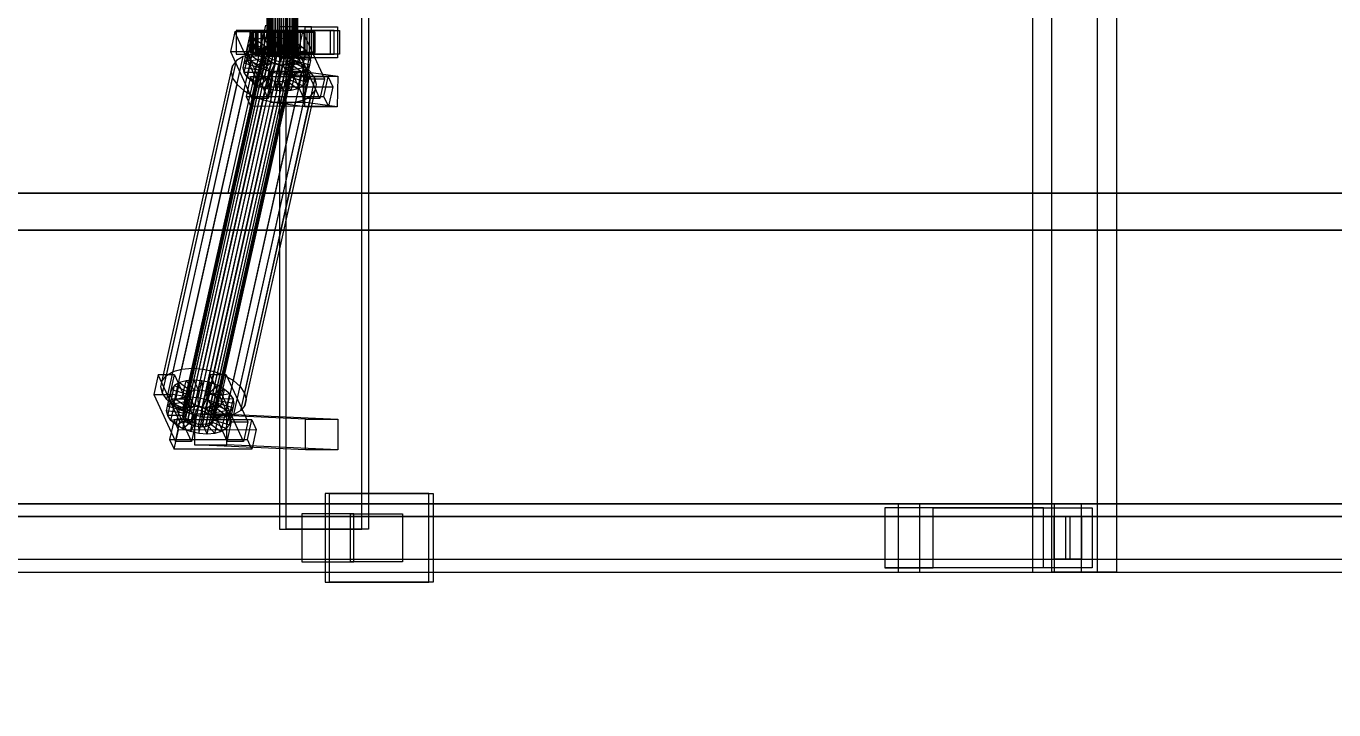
# Model space of a CAD drawing. Header units: millimetres. Extents: x -191664 to 191490, y -197311 to 10263.
# Drawn here: x 6370 to 7135, y -18531 to -18130 of the extents above; entities that cross this region are included whole.
import ezdxf

# ---------------------------------------------------------------- set-up
doc = ezdxf.new("R2010")
doc.units = ezdxf.units.MM
doc.layers.add('COTAS_INSTALACION_P', color=30, linetype='Continuous', lineweight=0)
doc.layers.add('superior_C01', color=7, linetype='Continuous', lineweight=0)
doc.dimstyles.new('PLANTA_100', dxfattribs={"dimtxt": 250, "dimasz": 150, "dimexe": 150, "dimexo": 80, "dimgap": 100, "dimtad": 1, "dimtih": 1, "dimtoh": 1, "dimdec": 1, "dimdsep": 46, "dimcen": 0.09, "dimclrd": 1, "dimclre": 1, "dimclrt": 1, "dimadec": 0, "dimazin": 0, "dimtfac": 1, "dimtdec": 4, "dimtofl": 0, "dimtmove": 0, "dimatfit": 3, "dimfxl": 1, "dimtolj": 1, "dimtzin": 0, "dimarcsym": 0})

# ---------------------------------------------------------------- blocks, each defined once
blk = doc.blocks.new('*D5')
at = {"layer": 'COTAS_INSTALACION_P', "color": 1, "lineweight": -2, "transparency": 16777216}
for p, q in [((-1000, -18080), (-1000, -25850)), ((60117.12, -18080), (60117.12, -25850)), ((-850, -25700), (59967.12, -25700))]:
    blk.add_line(p, q, dxfattribs=at)
at = {"layer": 'COTAS_INSTALACION_P', "color": 1, "transparency": 16777216}
for points in [[(-850, -25675), (-850, -25725), (-1000, -25700)], [(59967.12, -25675), (59967.12, -25725), (60117.12, -25700)]]:
    blk.add_solid(points, dxfattribs=at)
at = {"layer": 'Defpoints', "color": 0, "transparency": 16777216}
for p in [(-1000, -18000), (60117.12, -18000), (60117.12, -25700)]:
    blk.add_point(p, dxfattribs=at)

msp = doc.modelspace()

# ---------------------------------------------------------------- linework, layer by layer
at = {"layer": 'superior_C01', "color": 139, "true_color": 0x354b57}
for p, q in [((6959.13, -17550), (6959.13, -18450)), ((6970.34, -18450), (6970.34, -17550)), ((6997.03, -18450), (6997.03, -17550)), ((7008.23, -17550), (7008.23, -18450)), ((6518.67, -17575), (6518.67, -18425)), ((6522.51, -18425), (6522.51, -17575)), ((6566.8, -18425), (6566.8, -17575)), ((6570.64, -17575), (6570.64, -18425)), ((6492.45, -18133.86), (6489.9, -18145.33)), ((6501.93, -18133.85), (6492.45, -18133.86)), ((6505.07, -18161.39), (6492.45, -18133.86)), ((6502.66, -18133), (6493.19, -18133)), ((6493.19, -18133), (6493.19, -18147)), ((6508.56, -18133), (6493.19, -18133)), ((6499.37, -18145.32), (6501.93, -18133.85)), ((6501.93, -18133.85), (6514.55, -18161.38)), ((6502.66, -18147), (6502.66, -18133)), ((6502.66, -18133), (6518.03, -18133)), ((6550.55, -18133), (6505.08, -18133)), ((6505.08, -18133), (6505.08, -18147)), ((6508.28, -18133), (6505.08, -18133)), ((6508.28, -18147), (6508.28, -18133)), ((6508.28, -18133), (6553.75, -18133)), ((6508.56, -18147), (6508.56, -18133)), ((6508.56, -18133), (6518.03, -18133)), ((6518.03, -18133), (6518.03, -18147)), ((6537.29, -18131), (6518.34, -18131)), ((6518.34, -18131), (6518.34, -18149)), ((6533.58, -18131), (6518.34, -18131)), ((6522.77, -18133.82), (6520.21, -18145.29)), ((6532.24, -18133.81), (6522.77, -18133.82)), ((6535.39, -18161.35), (6522.77, -18133.82)), ((6532.98, -18133), (6523.51, -18133)), ((6523.51, -18133), (6523.51, -18147)), ((6538.87, -18133), (6523.51, -18133)), ((6529.69, -18145.28), (6532.24, -18133.81)), ((6532.24, -18133.81), (6544.86, -18161.34)), ((6532.98, -18147), (6532.98, -18133)), ((6532.98, -18133), (6548.35, -18133)), ((6533.58, -18149), (6533.58, -18131)), ((6533.58, -18131), (6552.53, -18131)), ((6537.29, -18149), (6537.29, -18131)), ((6537.29, -18131), (6552.53, -18131)), ((6538.87, -18147), (6538.87, -18133)), ((6538.87, -18133), (6548.35, -18133)), ((6548.35, -18133), (6548.35, -18147)), ((6550.55, -18147), (6550.55, -18133)), ((6550.55, -18133), (6553.75, -18133)), ((6552.53, -18131), (6552.53, -18149)), ((6553.75, -18133), (6553.75, -18147)), ((6489.9, -18145.33), (6499.37, -18145.32)), ((6489.9, -18145.33), (6502.52, -18172.86)), ((6493.19, -18147), (6502.66, -18147)), ((6493.19, -18147), (6508.56, -18147)), ((6511.99, -18172.85), (6499.37, -18145.32)), ((6518.03, -18147), (6502.66, -18147)), ((6505.08, -18147), (6550.55, -18147)), ((6505.08, -18147), (6508.28, -18147)), ((6553.75, -18147), (6508.28, -18147)), ((6518.03, -18147), (6508.56, -18147)), ((6518.34, -18149), (6537.29, -18149)), ((6533.58, -18149), (6518.34, -18149)), ((6520.21, -18145.29), (6529.69, -18145.28)), ((6520.21, -18145.29), (6532.83, -18172.82)), ((6523.51, -18147), (6532.98, -18147)), ((6523.51, -18147), (6538.87, -18147)), ((6542.31, -18172.81), (6529.69, -18145.28)), ((6548.35, -18147), (6532.98, -18147)), ((6552.53, -18149), (6533.58, -18149)), ((6552.53, -18149), (6537.29, -18149)), ((6548.35, -18147), (6538.87, -18147)), ((6553.75, -18147), (6550.55, -18147)), ((6513.82, -18156.96), (6513.56, -18174.94)), ((6532.77, -18156.96), (6513.82, -18156.96)), ((6533.71, -18159.83), (6513.82, -18156.96)), ((6532.5, -18174.94), (6532.77, -18156.96)), ((6532.77, -18156.96), (6552.65, -18159.83)), ((6501.71, -18160.25), (6499.15, -18171.72)), ((6547.18, -18160.19), (6501.71, -18160.25)), ((6504.34, -18165.98), (6501.71, -18160.25)), ((6502.52, -18172.86), (6505.07, -18161.39)), ((6505.07, -18161.39), (6514.55, -18161.38)), ((6514.55, -18161.38), (6511.99, -18172.85)), ((6532.83, -18172.82), (6535.39, -18161.35)), ((6533.44, -18177.81), (6533.71, -18159.83)), ((6533.71, -18159.83), (6552.65, -18159.83)), ((6535.39, -18161.35), (6544.86, -18161.34)), ((6544.86, -18161.34), (6542.31, -18172.81)), ((6544.62, -18171.66), (6547.18, -18160.19)), ((6547.18, -18160.19), (6549.81, -18165.93)), ((6552.65, -18159.83), (6552.39, -18177.81)), ((6499.15, -18171.72), (6544.62, -18171.66)), ((6499.15, -18171.72), (6501.78, -18177.45)), ((6501.78, -18177.45), (6504.34, -18165.98)), ((6511.99, -18172.85), (6502.52, -18172.86)), ((6504.34, -18165.98), (6549.81, -18165.93)), ((6542.31, -18172.81), (6532.83, -18172.82)), ((6547.25, -18177.39), (6544.62, -18171.66)), ((6549.81, -18165.93), (6547.25, -18177.39)), ((6547.25, -18177.39), (6501.78, -18177.45)), ((6513.56, -18174.94), (6532.5, -18174.94)), ((6533.44, -18177.81), (6513.56, -18174.94)), ((6552.39, -18177.81), (6532.5, -18174.94)), ((6552.39, -18177.81), (6533.44, -18177.81)), ((6447.69, -18334.55), (6445.13, -18346.02)), ((6457.16, -18334.54), (6447.69, -18334.55)), ((6460.31, -18362.08), (6447.69, -18334.55)), ((6454.6, -18346.01), (6457.16, -18334.54)), ((6457.16, -18334.54), (6469.78, -18362.07)), ((6478, -18334.51), (6475.45, -18345.98)), ((6487.48, -18334.5), (6478, -18334.51)), ((6490.62, -18362.04), (6478, -18334.51)), ((6484.92, -18345.97), (6487.48, -18334.5)), ((6487.48, -18334.5), (6500.1, -18362.03)), ((6445.13, -18346.02), (6454.6, -18346.01)), ((6445.13, -18346.02), (6457.75, -18373.55)), ((6467.22, -18373.54), (6454.6, -18346.01)), ((6475.45, -18345.98), (6484.92, -18345.97)), ((6475.45, -18345.98), (6488.07, -18373.51)), ((6497.54, -18373.5), (6484.92, -18345.97)), ((6456.94, -18360.94), (6454.38, -18372.41)), ((6502.41, -18360.88), (6456.94, -18360.94)), ((6459.57, -18366.68), (6456.94, -18360.94)), ((6457.75, -18373.55), (6460.31, -18362.08)), ((6460.31, -18362.08), (6469.78, -18362.07)), ((6469.78, -18362.07), (6467.22, -18373.54)), ((6468.97, -18357.65), (6468.88, -18375.64)), ((6487.91, -18357.65), (6468.97, -18357.65)), ((6533.84, -18360.51), (6468.97, -18357.65)), ((6487.83, -18375.64), (6487.91, -18357.65)), ((6487.91, -18357.65), (6552.79, -18360.51)), ((6488.07, -18373.51), (6490.62, -18362.04)), ((6490.62, -18362.04), (6500.1, -18362.03)), ((6500.1, -18362.03), (6497.54, -18373.5)), ((6499.86, -18372.35), (6502.41, -18360.88)), ((6502.41, -18360.88), (6505.04, -18366.62)), ((6533.76, -18378.51), (6533.84, -18360.51)), ((6533.84, -18360.51), (6552.79, -18360.51)), ((6552.79, -18360.51), (6552.71, -18378.51)), ((6457.01, -18378.14), (6459.57, -18366.68)), ((6459.57, -18366.68), (6505.04, -18366.62)), ((6505.04, -18366.62), (6502.49, -18378.09)), ((6454.38, -18372.41), (6499.86, -18372.35)), ((6454.38, -18372.41), (6457.01, -18378.14)), ((6502.49, -18378.09), (6457.01, -18378.14)), ((6467.22, -18373.54), (6457.75, -18373.55)), ((6468.88, -18375.64), (6487.83, -18375.64)), ((6533.76, -18378.51), (6468.88, -18375.64)), ((6552.71, -18378.51), (6487.83, -18375.64)), ((6497.54, -18373.5), (6488.07, -18373.51)), ((6502.49, -18378.09), (6499.86, -18372.35)), ((6552.71, -18378.51), (6533.76, -18378.51)), ((6880.43, -18410), (5743.6, -18410)), ((5756.4, -18410), (6893.23, -18410)), ((6971.68, -18410), (5834.85, -18410)), ((5850.85, -18410), (6987.68, -18410)), ((6605.99, -18404), (6545.35, -18404)), ((6545.35, -18404), (6545.35, -18456)), ((6547.92, -18404), (6545.35, -18404)), ((6547.92, -18456), (6547.92, -18404)), ((6547.92, -18404), (6608.55, -18404)), ((6605.99, -18456), (6605.99, -18404)), ((6605.99, -18404), (6608.55, -18404)), ((6608.55, -18404), (6608.55, -18456)), ((6880.43, -18410), (6880.43, -18450)), ((6893.23, -18410), (6880.43, -18410)), ((8017.26, -18410), (6880.43, -18410)), ((6893.23, -18450), (6893.23, -18410)), ((6893.23, -18410), (8030.06, -18410)), ((6971.68, -18410), (6971.68, -18450)), ((6987.68, -18410), (6971.68, -18410)), ((8108.51, -18410), (6971.68, -18410)), ((6987.68, -18450), (6987.68, -18410)), ((6987.68, -18410), (8124.51, -18410)), ((6978.35, -18417.5), (5748.67, -18417.5)), ((5751.33, -18417.5), (6981.01, -18417.5)), ((6560.14, -18416), (6531.72, -18416)), ((6531.72, -18416), (6531.72, -18444)), ((6562.1, -18416), (6531.72, -18416)), ((6560.14, -18444), (6560.14, -18416)), ((6560.14, -18416), (6590.52, -18416)), ((6562.1, -18444), (6562.1, -18416)), ((6562.1, -18416), (6590.52, -18416)), ((6590.52, -18416), (6590.52, -18444)), ((6901.04, -18412.5), (6872.62, -18412.5)), ((6872.62, -18412.5), (6872.62, -18447.5)), ((6965.47, -18412.5), (6872.62, -18412.5)), ((6901.04, -18447.5), (6901.04, -18412.5)), ((6901.04, -18412.5), (6993.89, -18412.5)), ((6965.47, -18447.5), (6965.47, -18412.5)), ((6965.47, -18412.5), (6993.89, -18412.5)), ((6971.67, -18417.5), (6987.69, -18417.5)), ((6971.67, -18442.5), (6971.67, -18417.5)), ((8015.65, -18417.5), (6971.67, -18417.5)), ((6978.35, -18417.5), (6978.35, -18442.5)), ((6981.01, -18417.5), (6978.35, -18417.5)), ((6981.01, -18442.5), (6981.01, -18417.5)), ((6987.69, -18417.5), (6987.69, -18442.5)), ((6987.69, -18417.5), (8031.67, -18417.5)), ((6993.89, -18412.5), (6993.89, -18447.5)), ((6518.67, -18425), (6566.8, -18425)), ((6518.67, -18425), (6522.51, -18425)), ((6570.64, -18425), (6522.51, -18425)), ((6570.64, -18425), (6566.8, -18425)), ((5748.67, -18442.5), (6978.35, -18442.5)), ((5751.33, -18442.5), (6981.01, -18442.5)), ((6531.72, -18444), (6560.14, -18444)), ((6531.72, -18444), (6562.1, -18444)), ((6590.52, -18444), (6560.14, -18444)), ((6590.52, -18444), (6562.1, -18444)), ((6872.62, -18447.5), (6901.04, -18447.5)), ((6965.47, -18447.5), (6872.62, -18447.5)), ((6993.89, -18447.5), (6901.04, -18447.5)), ((6993.89, -18447.5), (6965.47, -18447.5)), ((6987.69, -18442.5), (6971.67, -18442.5)), ((6971.67, -18442.5), (8015.65, -18442.5)), ((6978.35, -18442.5), (6981.01, -18442.5)), ((6987.69, -18442.5), (8031.67, -18442.5)), ((5743.6, -18450), (6880.43, -18450)), ((5756.4, -18450), (6893.23, -18450)), ((5834.85, -18450), (6971.68, -18450)), ((5850.85, -18450), (6987.68, -18450)), ((6545.35, -18456), (6605.99, -18456)), ((6545.35, -18456), (6547.92, -18456)), ((6608.55, -18456), (6547.92, -18456)), ((6608.55, -18456), (6605.99, -18456)), ((6880.43, -18450), (6893.23, -18450)), ((6880.43, -18450), (8017.26, -18450)), ((6893.23, -18450), (8030.06, -18450)), ((6959.13, -18450), (6997.03, -18450)), ((6959.13, -18450), (6970.34, -18450)), ((7008.23, -18450), (6970.34, -18450)), ((6971.68, -18450), (6987.68, -18450)), ((6971.68, -18450), (8108.51, -18450)), ((6987.68, -18450), (8124.51, -18450)), ((7008.23, -18450), (6997.03, -18450))]:
    msp.add_line(p, q, dxfattribs=at)
at = {"layer": 'superior_C01', "color": 9, "true_color": 0xbac6cb}
for p, q in [((6511.47, -18148), (6511.47, -17852)), ((6511.62, -18148), (6511.62, -17852)), ((6511.92, -18148), (6511.92, -17852)), ((6512.38, -18148), (6512.38, -17852)), ((6512.96, -18148), (6512.96, -17852)), ((6513.69, -18148), (6513.69, -17852)), ((6514.51, -18148), (6514.51, -17852)), ((6515.46, -18148), (6515.46, -17852)), ((6516.46, -18148), (6516.46, -17852)), ((6517.57, -18148), (6517.57, -17852)), ((6518.68, -18148), (6518.68, -17852)), ((6519.87, -18148), (6519.87, -17852)), ((6521.03, -18148), (6521.03, -17852)), ((6522.22, -18148), (6522.22, -17852)), ((6523.33, -18148), (6523.33, -17852)), ((6524.44, -18148), (6524.44, -17852)), ((6525.44, -18148), (6525.44, -17852)), ((6526.39, -18148), (6526.39, -17852)), ((6527.21, -18148), (6527.21, -17852)), ((6527.94, -18148), (6527.94, -17852)), ((6528.51, -18148), (6528.51, -17852)), ((6528.97, -17852), (6528.97, -18148)), ((6529.27, -18148), (6529.27, -17852)), ((6529.43, -18148), (6529.43, -17852)), ((6464.58, -18355.54), (6512.27, -18141.74)), ((6466.4, -18355.02), (6514.09, -18141.22)), ((6468.52, -18354.84), (6516.21, -18141.04)), ((6470.81, -18355.02), (6518.5, -18141.22)), ((6473.1, -18355.53), (6520.79, -18141.73)), ((6512.27, -18141.74), (6510.88, -18142.56)), ((6514.09, -18141.22), (6512.27, -18141.74)), ((6516.21, -18141.04), (6514.09, -18141.22)), ((6518.5, -18141.22), (6516.21, -18141.04)), ((6520.79, -18141.73), (6518.5, -18141.22)), ((6522.93, -18142.55), (6520.79, -18141.73)), ((6462.04, -18358.68), (6509.73, -18144.88)), ((6462.32, -18357.43), (6510.01, -18143.64)), ((6462.36, -18360.02), (6510.05, -18146.22)), ((6463.19, -18356.36), (6510.88, -18142.56)), ((6463.27, -18361.35), (6510.96, -18147.55)), ((6464.69, -18362.6), (6512.38, -18148.8)), ((6466.53, -18363.66), (6514.22, -18149.86)), ((6475.25, -18356.35), (6522.93, -18142.55)), ((6477.09, -18357.42), (6524.78, -18143.62)), ((6478.51, -18358.66), (6526.2, -18144.86)), ((6478.59, -18363.65), (6526.28, -18149.85)), ((6527.1, -18146.2), (6479.42, -18360)), ((6479.46, -18362.58), (6527.15, -18148.78)), ((6479.74, -18361.33), (6527.43, -18147.53)), ((6510.01, -18143.64), (6509.73, -18144.88)), ((6509.73, -18144.88), (6510.05, -18146.22)), ((6510.88, -18142.56), (6510.01, -18143.64)), ((6510.05, -18146.22), (6510.96, -18147.55)), ((6510.96, -18147.55), (6512.38, -18148.8)), ((6511.92, -18148), (6511.47, -18148)), ((6511.47, -18148), (6511.62, -18148)), ((6511.62, -18148), (6512.38, -18148)), ((6512.96, -18148), (6511.92, -18148)), ((6512.38, -18148), (6513.69, -18148)), ((6512.38, -18148.8), (6514.22, -18149.86)), ((6514.51, -18148), (6512.96, -18148)), ((6513.69, -18148), (6515.46, -18148)), ((6514.22, -18149.86), (6516.36, -18150.68)), ((6516.46, -18148), (6514.51, -18148)), ((6515.46, -18148), (6517.57, -18148)), ((6518.68, -18148), (6516.46, -18148)), ((6517.57, -18148), (6519.87, -18148)), ((6521.03, -18148), (6518.68, -18148)), ((6519.87, -18148), (6522.22, -18148)), ((6523.33, -18148), (6521.03, -18148)), ((6522.22, -18148), (6524.44, -18148)), ((6524.78, -18143.62), (6522.93, -18142.55)), ((6525.44, -18148), (6523.33, -18148)), ((6524.44, -18148), (6526.39, -18148)), ((6526.2, -18144.86), (6524.78, -18143.62)), ((6524.89, -18150.67), (6526.28, -18149.85)), ((6527.21, -18148), (6525.44, -18148)), ((6527.1, -18146.2), (6526.2, -18144.86)), ((6526.28, -18149.85), (6527.15, -18148.78)), ((6526.39, -18148), (6527.94, -18148)), ((6527.43, -18147.53), (6527.1, -18146.2)), ((6527.15, -18148.78), (6527.43, -18147.53)), ((6528.51, -18148), (6527.21, -18148)), ((6527.94, -18148), (6528.97, -18148)), ((6529.27, -18148), (6528.51, -18148)), ((6528.97, -18148), (6529.43, -18148)), ((6529.43, -18148), (6529.27, -18148)), ((6468.68, -18364.48), (6516.36, -18150.68)), ((6470.97, -18364.99), (6518.66, -18151.2)), ((6473.26, -18365.17), (6520.94, -18151.37)), ((6475.38, -18364.99), (6523.07, -18151.19)), ((6477.2, -18364.47), (6524.89, -18150.67)), ((6516.36, -18150.68), (6518.66, -18151.2)), ((6518.66, -18151.2), (6520.94, -18151.37)), ((6520.94, -18151.37), (6523.07, -18151.19)), ((6523.07, -18151.19), (6524.89, -18150.67)), ((6462.32, -18357.43), (6463.19, -18356.36)), ((6463.19, -18356.36), (6464.58, -18355.54)), ((6464.58, -18355.54), (6466.4, -18355.02)), ((6466.4, -18355.02), (6468.52, -18354.84)), ((6468.52, -18354.84), (6470.81, -18355.02)), ((6470.81, -18355.02), (6473.1, -18355.53)), ((6473.1, -18355.53), (6475.25, -18356.35)), ((6475.25, -18356.35), (6477.09, -18357.42)), ((6462.04, -18358.68), (6462.32, -18357.43)), ((6462.36, -18360.02), (6462.04, -18358.68)), ((6463.27, -18361.35), (6462.36, -18360.02)), ((6464.69, -18362.6), (6463.27, -18361.35)), ((6466.53, -18363.66), (6464.69, -18362.6)), ((6468.68, -18364.48), (6466.53, -18363.66)), ((6477.09, -18357.42), (6478.51, -18358.66)), ((6478.59, -18363.65), (6477.2, -18364.47)), ((6478.51, -18358.66), (6479.42, -18360)), ((6479.46, -18362.58), (6478.59, -18363.65)), ((6479.42, -18360), (6479.74, -18361.33)), ((6479.74, -18361.33), (6479.46, -18362.58)), ((6470.97, -18364.99), (6468.68, -18364.48)), ((6473.26, -18365.17), (6470.97, -18364.99)), ((6475.38, -18364.99), (6473.26, -18365.17)), ((6477.2, -18364.47), (6475.38, -18364.99))]:
    msp.add_line(p, q, dxfattribs=at)
at = {"layer": 'superior_C01', "color": 139, "true_color": 0x345e4e}
for p, q in [((6510.4, -18130), (6488.48, -18228.3)), ((6490.39, -18228.3), (6512.32, -18130)), ((6488.48, -18228.3), (5559.53, -18228.3)), ((5561.44, -18228.3), (6490.39, -18228.3)), ((6488.48, -18228.3), (6490.39, -18228.3)), ((7417.43, -18228.3), (6488.48, -18228.3)), ((6490.39, -18228.3), (7419.34, -18228.3))]:
    msp.add_line(p, q, dxfattribs=at)
at = {"layer": 'superior_C01', "color": 155, "true_color": 0x617580}
for p, q in [((6501.82, -18134), (6501.49, -18134)), ((6501.49, -18134), (6511.47, -18134)), ((6501.49, -18146), (6501.49, -18134)), ((6501.49, -18134), (6502.45, -18134)), ((6503.42, -18134), (6501.82, -18134)), ((6501.82, -18134), (6511.62, -18134)), ((6501.82, -18146), (6501.82, -18134)), ((6502.45, -18134), (6511.92, -18134)), ((6502.45, -18146), (6502.45, -18134)), ((6502.45, -18134), (6504.64, -18134)), ((6506.18, -18134), (6503.42, -18134)), ((6503.42, -18134), (6512.38, -18134)), ((6503.42, -18146), (6503.42, -18134)), ((6504.64, -18134), (6512.96, -18134)), ((6504.64, -18146), (6504.64, -18134)), ((6504.64, -18134), (6507.9, -18134)), ((6509.91, -18134), (6506.18, -18134)), ((6506.18, -18134), (6513.69, -18134)), ((6506.18, -18146), (6506.18, -18134)), ((6507.9, -18134), (6514.51, -18134)), ((6507.9, -18146), (6507.9, -18134)), ((6507.9, -18134), (6512.02, -18134)), ((6514.37, -18134), (6509.91, -18134)), ((6509.91, -18134), (6515.46, -18134)), ((6509.91, -18146), (6509.91, -18134)), ((6511.47, -18134), (6511.62, -18134)), ((6511.47, -18134), (6511.47, -18146)), ((6511.92, -18134), (6511.47, -18134)), ((6511.62, -18134), (6512.38, -18134)), ((6511.62, -18134), (6511.62, -18146)), ((6511.92, -18134), (6511.92, -18146)), ((6512.96, -18134), (6511.92, -18134)), ((6512.02, -18134), (6516.46, -18134)), ((6512.02, -18146), (6512.02, -18134)), ((6512.02, -18134), (6516.72, -18134)), ((6512.38, -18134), (6513.69, -18134)), ((6512.38, -18134), (6512.38, -18146)), ((6512.96, -18134), (6512.96, -18146)), ((6514.51, -18134), (6512.96, -18134)), ((6513.69, -18134), (6515.46, -18134)), ((6513.69, -18134), (6513.69, -18146)), ((6519.23, -18134), (6514.37, -18134)), ((6514.37, -18134), (6517.57, -18134)), ((6514.37, -18146), (6514.37, -18134)), ((6514.51, -18134), (6514.51, -18146)), ((6516.46, -18134), (6514.51, -18134)), ((6515.46, -18134), (6517.57, -18134)), ((6515.46, -18134), (6515.46, -18146)), ((6516.46, -18134), (6516.46, -18146)), ((6518.68, -18134), (6516.46, -18134)), ((6516.72, -18134), (6518.68, -18134)), ((6516.72, -18146), (6516.72, -18134)), ((6516.72, -18134), (6521.67, -18134)), ((6517.57, -18134), (6519.87, -18134)), ((6517.57, -18134), (6517.57, -18146)), ((6518.68, -18134), (6518.68, -18146)), ((6521.03, -18134), (6518.68, -18134)), ((6524.18, -18134), (6519.23, -18134)), ((6519.23, -18134), (6519.87, -18134)), ((6519.23, -18146), (6519.23, -18134)), ((6519.87, -18134), (6522.22, -18134)), ((6519.87, -18134), (6519.87, -18146)), ((6521.67, -18134), (6521.03, -18134)), ((6521.03, -18134), (6521.03, -18146)), ((6523.33, -18134), (6521.03, -18134)), ((6521.67, -18146), (6521.67, -18134)), ((6521.67, -18134), (6526.53, -18134)), ((6524.18, -18134), (6522.22, -18134)), ((6522.22, -18134), (6524.44, -18134)), ((6522.22, -18134), (6522.22, -18146)), ((6526.53, -18134), (6523.33, -18134)), ((6523.33, -18134), (6523.33, -18146)), ((6525.44, -18134), (6523.33, -18134)), ((6528.87, -18134), (6524.18, -18134)), ((6524.18, -18146), (6524.18, -18134)), ((6528.87, -18134), (6524.44, -18134)), ((6524.44, -18134), (6526.39, -18134)), ((6524.44, -18134), (6524.44, -18146)), ((6530.98, -18134), (6525.44, -18134)), ((6525.44, -18134), (6525.44, -18146)), ((6527.21, -18134), (6525.44, -18134)), ((6533, -18134), (6526.39, -18134)), ((6526.39, -18134), (6527.94, -18134)), ((6526.39, -18134), (6526.39, -18146)), ((6526.53, -18146), (6526.53, -18134)), ((6526.53, -18134), (6530.98, -18134)), ((6534.72, -18134), (6527.21, -18134)), ((6527.21, -18134), (6527.21, -18146)), ((6528.51, -18134), (6527.21, -18134)), ((6536.26, -18134), (6527.94, -18134)), ((6527.94, -18134), (6528.97, -18134)), ((6527.94, -18134), (6527.94, -18146)), ((6537.48, -18134), (6528.51, -18134)), ((6528.51, -18134), (6528.51, -18146)), ((6529.27, -18134), (6528.51, -18134)), ((6533, -18134), (6528.87, -18134)), ((6528.87, -18146), (6528.87, -18134)), ((6528.97, -18134), (6538.45, -18134)), ((6528.97, -18146), (6528.97, -18134)), ((6528.97, -18134), (6529.43, -18134)), ((6539.08, -18134), (6529.27, -18134)), ((6529.27, -18134), (6529.27, -18146)), ((6529.43, -18134), (6529.27, -18134)), ((6539.41, -18134), (6529.43, -18134)), ((6529.43, -18134), (6529.43, -18146)), ((6530.98, -18146), (6530.98, -18134)), ((6530.98, -18134), (6534.72, -18134)), ((6536.26, -18134), (6533, -18134)), ((6533, -18146), (6533, -18134)), ((6534.72, -18146), (6534.72, -18134)), ((6534.72, -18134), (6537.48, -18134)), ((6538.45, -18134), (6536.26, -18134)), ((6536.26, -18146), (6536.26, -18134)), ((6537.48, -18146), (6537.48, -18134)), ((6537.48, -18134), (6539.08, -18134)), ((6538.45, -18134), (6538.45, -18146)), ((6539.41, -18134), (6538.45, -18134)), ((6539.08, -18146), (6539.08, -18134)), ((6539.08, -18134), (6539.41, -18134)), ((6539.41, -18146), (6539.41, -18134)), ((6497.93, -18152.25), (6500.13, -18142.42)), ((6500.13, -18142.42), (6499.53, -18145.05)), ((6499.76, -18149.99), (6501.95, -18140.16)), ((6501.95, -18140.16), (6500.13, -18142.42)), ((6500.13, -18142.42), (6509.65, -18145.27)), ((6504.89, -18138.42), (6501.95, -18140.16)), ((6501.95, -18140.16), (6510.51, -18144.2)), ((6502.69, -18148.25), (6504.89, -18138.42)), ((6508.73, -18137.32), (6504.89, -18138.42)), ((6504.89, -18138.42), (6511.9, -18143.38)), ((6506.54, -18147.15), (6508.73, -18137.32)), ((6513.22, -18136.95), (6508.73, -18137.32)), ((6508.73, -18137.32), (6513.72, -18142.86)), ((6511.03, -18146.78), (6513.22, -18136.95)), ((6518.05, -18137.31), (6513.22, -18136.95)), ((6513.22, -18136.95), (6515.85, -18142.68)), ((6515.85, -18147.14), (6518.05, -18137.31)), ((6522.89, -18138.4), (6518.05, -18137.31)), ((6518.05, -18137.31), (6518.13, -18142.86)), ((6522.89, -18138.4), (6520.43, -18143.37)), ((6520.69, -18148.23), (6522.89, -18138.4)), ((6527.41, -18140.12), (6522.57, -18144.19)), ((6527.41, -18140.12), (6522.89, -18138.4)), ((6531.3, -18142.38), (6524.41, -18145.26)), ((6525.22, -18149.95), (6527.41, -18140.12)), ((6531.3, -18142.38), (6527.41, -18140.12)), ((6529.11, -18152.21), (6531.3, -18142.38)), ((6534.31, -18145), (6531.3, -18142.38)), ((6497.34, -18154.88), (6499.53, -18145.05)), ((6497.93, -18152.25), (6499.76, -18149.99)), ((6498.02, -18157.7), (6500.21, -18147.87)), ((6499.53, -18145.05), (6509.37, -18146.52)), ((6499.53, -18145.05), (6500.21, -18147.87)), ((6499.76, -18149.99), (6502.69, -18148.25)), ((6508.32, -18154.03), (6499.76, -18149.99)), ((6500.21, -18147.87), (6509.69, -18147.86)), ((6500.21, -18147.87), (6502.12, -18150.69)), ((6511.47, -18146), (6501.49, -18146)), ((6501.49, -18146), (6501.82, -18146)), ((6502.45, -18146), (6501.49, -18146)), ((6511.62, -18146), (6501.82, -18146)), ((6501.82, -18146), (6503.42, -18146)), ((6502.12, -18150.69), (6510.59, -18149.19)), ((6511.92, -18146), (6502.45, -18146)), ((6504.64, -18146), (6502.45, -18146)), ((6502.69, -18148.25), (6506.54, -18147.15)), ((6509.71, -18153.21), (6502.69, -18148.25)), ((6512.38, -18146), (6503.42, -18146)), ((6503.42, -18146), (6506.18, -18146)), ((6512.96, -18146), (6504.64, -18146)), ((6507.9, -18146), (6504.64, -18146)), ((6513.69, -18146), (6506.18, -18146)), ((6506.18, -18146), (6509.91, -18146)), ((6506.54, -18147.15), (6511.03, -18146.78)), ((6511.53, -18152.69), (6506.54, -18147.15)), ((6509.37, -18146.52), (6507.17, -18156.35)), ((6509.65, -18145.27), (6507.45, -18155.1)), ((6509.69, -18147.86), (6507.49, -18157.69)), ((6514.51, -18146), (6507.9, -18146)), ((6512.02, -18146), (6507.9, -18146)), ((6510.51, -18144.2), (6508.32, -18154.03)), ((6510.59, -18149.19), (6508.4, -18159.02)), ((6509.37, -18146.52), (6509.65, -18145.27)), ((6509.69, -18147.86), (6509.37, -18146.52)), ((6509.65, -18145.27), (6510.51, -18144.2)), ((6510.59, -18149.19), (6509.69, -18147.86)), ((6511.9, -18143.38), (6509.71, -18153.21)), ((6515.46, -18146), (6509.91, -18146)), ((6509.91, -18146), (6514.37, -18146)), ((6510.51, -18144.2), (6511.9, -18143.38)), ((6512.01, -18150.44), (6510.59, -18149.19)), ((6513.65, -18152.51), (6511.03, -18146.78)), ((6511.03, -18146.78), (6515.85, -18147.14)), ((6511.62, -18146), (6511.47, -18146)), ((6511.47, -18146), (6511.92, -18146)), ((6513.72, -18142.86), (6511.53, -18152.69)), ((6512.38, -18146), (6511.62, -18146)), ((6511.9, -18143.38), (6513.72, -18142.86)), ((6511.92, -18146), (6512.96, -18146)), ((6516.46, -18146), (6512.02, -18146)), ((6516.72, -18146), (6512.02, -18146)), ((6513.69, -18146), (6512.38, -18146)), ((6512.96, -18146), (6514.51, -18146)), ((6515.85, -18142.68), (6513.65, -18152.51)), ((6515.46, -18146), (6513.69, -18146)), ((6513.72, -18142.86), (6515.85, -18142.68)), ((6517.57, -18146), (6514.37, -18146)), ((6514.37, -18146), (6519.23, -18146)), ((6514.51, -18146), (6516.46, -18146)), ((6517.57, -18146), (6515.46, -18146)), ((6515.85, -18142.68), (6518.13, -18142.86)), ((6515.94, -18152.69), (6515.85, -18147.14)), ((6515.85, -18147.14), (6520.69, -18148.23)), ((6518.13, -18142.86), (6515.94, -18152.69)), ((6516.46, -18146), (6518.68, -18146)), ((6518.68, -18146), (6516.72, -18146)), ((6521.67, -18146), (6516.72, -18146)), ((6519.87, -18146), (6517.57, -18146)), ((6518.13, -18142.86), (6520.43, -18143.37)), ((6520.43, -18143.37), (6518.23, -18153.2)), ((6518.23, -18153.2), (6520.69, -18148.23)), ((6518.68, -18146), (6521.03, -18146)), ((6519.87, -18146), (6519.23, -18146)), ((6519.23, -18146), (6524.18, -18146)), ((6522.22, -18146), (6519.87, -18146)), ((6522.57, -18144.19), (6520.38, -18154.02)), ((6520.38, -18154.02), (6525.22, -18149.95)), ((6520.43, -18143.37), (6522.57, -18144.19)), ((6520.69, -18148.23), (6525.22, -18149.95)), ((6521.03, -18146), (6521.67, -18146)), ((6521.03, -18146), (6523.33, -18146)), ((6526.53, -18146), (6521.67, -18146)), ((6524.41, -18145.26), (6522.22, -18155.08)), ((6524.44, -18146), (6522.22, -18146)), ((6522.22, -18146), (6524.18, -18146)), ((6522.57, -18144.19), (6524.41, -18145.26)), ((6523.33, -18146), (6526.53, -18146)), ((6523.33, -18146), (6525.44, -18146)), ((6525.84, -18146.5), (6523.64, -18156.33)), ((6524.18, -18146), (6528.87, -18146)), ((6524.41, -18145.26), (6525.84, -18146.5)), ((6526.39, -18146), (6524.44, -18146)), ((6524.44, -18146), (6528.87, -18146)), ((6524.55, -18157.66), (6526.74, -18147.83)), ((6527.06, -18149.17), (6524.87, -18159)), ((6525.22, -18149.95), (6529.11, -18152.21)), ((6525.44, -18146), (6530.98, -18146)), ((6525.44, -18146), (6527.21, -18146)), ((6534.31, -18145), (6525.84, -18146.5)), ((6525.84, -18146.5), (6526.74, -18147.83)), ((6527.94, -18146), (6526.39, -18146)), ((6526.39, -18146), (6533, -18146)), ((6530.98, -18146), (6526.53, -18146)), ((6526.74, -18147.83), (6536.21, -18147.82)), ((6526.74, -18147.83), (6527.06, -18149.17)), ((6527.06, -18149.17), (6526.78, -18150.42)), ((6536.89, -18150.64), (6527.06, -18149.17)), ((6527.21, -18146), (6534.72, -18146)), ((6527.21, -18146), (6528.51, -18146)), ((6528.97, -18146), (6527.94, -18146)), ((6527.94, -18146), (6536.26, -18146)), ((6528.51, -18146), (6537.48, -18146)), ((6528.51, -18146), (6529.27, -18146)), ((6528.87, -18146), (6533, -18146)), ((6538.45, -18146), (6528.97, -18146)), ((6529.43, -18146), (6528.97, -18146)), ((6529.27, -18146), (6539.08, -18146)), ((6529.27, -18146), (6529.43, -18146)), ((6529.43, -18146), (6539.41, -18146)), ((6534.72, -18146), (6530.98, -18146)), ((6532.11, -18154.83), (6534.31, -18145)), ((6533, -18146), (6536.26, -18146)), ((6536.21, -18147.82), (6534.02, -18157.65)), ((6536.21, -18147.82), (6534.31, -18145)), ((6537.48, -18146), (6534.72, -18146)), ((6536.89, -18150.64), (6536.21, -18147.82)), ((6536.26, -18146), (6538.45, -18146)), ((6539.08, -18146), (6537.48, -18146)), ((6538.45, -18146), (6539.41, -18146)), ((6539.41, -18146), (6539.08, -18146)), ((6497.34, -18154.88), (6497.93, -18152.25)), ((6507.17, -18156.35), (6497.34, -18154.88)), ((6498.02, -18157.7), (6497.34, -18154.88)), ((6507.45, -18155.1), (6497.93, -18152.25)), ((6507.49, -18157.69), (6498.02, -18157.7)), ((6499.93, -18160.52), (6498.02, -18157.7)), ((6499.93, -18160.52), (6502.12, -18150.69)), ((6502.12, -18150.69), (6505.12, -18153.31)), ((6502.93, -18163.14), (6505.12, -18153.31)), ((6505.12, -18153.31), (6512.01, -18150.44)), ((6505.12, -18153.31), (6509.02, -18155.57)), ((6506.83, -18165.4), (6509.02, -18155.57)), ((6507.45, -18155.1), (6507.17, -18156.35)), ((6507.17, -18156.35), (6507.49, -18157.69)), ((6508.32, -18154.03), (6507.45, -18155.1)), ((6507.49, -18157.69), (6508.4, -18159.02)), ((6509.71, -18153.21), (6508.32, -18154.03)), ((6509.02, -18155.57), (6513.86, -18151.5)), ((6509.02, -18155.57), (6513.54, -18157.29)), ((6511.53, -18152.69), (6509.71, -18153.21)), ((6512.01, -18150.44), (6509.82, -18160.27)), ((6511.35, -18167.12), (6513.54, -18157.29)), ((6513.65, -18152.51), (6511.53, -18152.69)), ((6513.86, -18151.5), (6511.66, -18161.33)), ((6513.86, -18151.5), (6512.01, -18150.44)), ((6513.54, -18157.29), (6516, -18152.32)), ((6513.54, -18157.29), (6518.38, -18158.38)), ((6515.94, -18152.69), (6513.65, -18152.51)), ((6516, -18152.32), (6513.81, -18162.15)), ((6516, -18152.32), (6513.86, -18151.5)), ((6518.23, -18153.2), (6515.94, -18152.69)), ((6518.29, -18152.83), (6516, -18152.32)), ((6518.29, -18152.83), (6516.1, -18162.66)), ((6520.38, -18154.02), (6518.23, -18153.2)), ((6518.38, -18158.38), (6518.29, -18152.83)), ((6520.58, -18153.01), (6518.29, -18152.83)), ((6520.58, -18153.01), (6518.39, -18162.84)), ((6522.22, -18155.08), (6520.38, -18154.02)), ((6522.71, -18152.83), (6520.51, -18162.66)), ((6522.71, -18152.83), (6520.58, -18153.01)), ((6523.21, -18158.74), (6520.58, -18153.01)), ((6522.22, -18155.08), (6529.11, -18152.21)), ((6523.64, -18156.33), (6522.22, -18155.08)), ((6524.53, -18152.31), (6522.33, -18162.14)), ((6524.53, -18152.31), (6522.71, -18152.83)), ((6527.7, -18158.37), (6522.71, -18152.83)), ((6523.64, -18156.33), (6532.11, -18154.83)), ((6524.55, -18157.66), (6523.64, -18156.33)), ((6525.92, -18151.49), (6523.72, -18161.32)), ((6525.92, -18151.49), (6524.53, -18152.31)), ((6531.54, -18157.27), (6524.53, -18152.31)), ((6534.02, -18157.65), (6524.55, -18157.66)), ((6524.87, -18159), (6524.55, -18157.66)), ((6526.78, -18150.42), (6524.59, -18160.25)), ((6526.78, -18150.42), (6525.92, -18151.49)), ((6534.47, -18155.54), (6525.92, -18151.49)), ((6536.3, -18153.27), (6526.78, -18150.42)), ((6527.7, -18158.37), (6531.54, -18157.27)), ((6529.11, -18152.21), (6532.11, -18154.83)), ((6529.35, -18167.1), (6531.54, -18157.27)), ((6531.54, -18157.27), (6534.47, -18155.54)), ((6532.11, -18154.83), (6534.02, -18157.65)), ((6532.28, -18165.37), (6534.47, -18155.54)), ((6534.02, -18157.65), (6534.7, -18160.47)), ((6534.11, -18163.1), (6536.3, -18153.27)), ((6534.47, -18155.54), (6536.3, -18153.27)), ((6534.7, -18160.47), (6536.89, -18150.64)), ((6536.3, -18153.27), (6536.89, -18150.64)), ((6508.4, -18159.02), (6499.93, -18160.52)), ((6502.93, -18163.14), (6499.93, -18160.52)), ((6509.82, -18160.27), (6502.93, -18163.14)), ((6506.83, -18165.4), (6502.93, -18163.14)), ((6511.66, -18161.33), (6506.83, -18165.4)), ((6511.35, -18167.12), (6506.83, -18165.4)), ((6508.4, -18159.02), (6509.82, -18160.27)), ((6509.82, -18160.27), (6511.66, -18161.33)), ((6513.81, -18162.15), (6511.35, -18167.12)), ((6511.66, -18161.33), (6513.81, -18162.15)), ((6513.81, -18162.15), (6516.1, -18162.66)), ((6516.1, -18162.66), (6516.19, -18168.21)), ((6516.1, -18162.66), (6518.39, -18162.84)), ((6516.19, -18168.21), (6518.38, -18158.38)), ((6518.38, -18158.38), (6523.21, -18158.74)), ((6518.39, -18162.84), (6520.51, -18162.66)), ((6518.39, -18162.84), (6521.02, -18168.57)), ((6520.51, -18162.66), (6522.33, -18162.14)), ((6520.51, -18162.66), (6525.5, -18168.2)), ((6521.02, -18168.57), (6523.21, -18158.74)), ((6522.33, -18162.14), (6523.72, -18161.32)), ((6522.33, -18162.14), (6529.35, -18167.1)), ((6523.21, -18158.74), (6527.7, -18158.37)), ((6523.72, -18161.32), (6524.59, -18160.25)), ((6523.72, -18161.32), (6532.28, -18165.37)), ((6524.59, -18160.25), (6524.87, -18159)), ((6524.59, -18160.25), (6534.11, -18163.1)), ((6524.87, -18159), (6534.7, -18160.47)), ((6525.5, -18168.2), (6527.7, -18158.37)), ((6532.28, -18165.37), (6529.35, -18167.1)), ((6534.11, -18163.1), (6532.28, -18165.37)), ((6534.7, -18160.47), (6534.11, -18163.1)), ((6516.19, -18168.21), (6511.35, -18167.12)), ((6521.02, -18168.57), (6516.19, -18168.21)), ((6525.5, -18168.2), (6521.02, -18168.57)), ((6529.35, -18167.1), (6525.5, -18168.2)), ((6454.99, -18350.68), (6457.19, -18340.85)), ((6457.19, -18340.85), (6455.36, -18343.11)), ((6460.12, -18339.11), (6457.19, -18340.85)), ((6457.19, -18340.85), (6465.75, -18344.9)), ((6457.93, -18348.94), (6460.12, -18339.11)), ((6463.96, -18338.02), (6460.12, -18339.11)), ((6460.12, -18339.11), (6467.14, -18344.07)), ((6461.77, -18347.85), (6463.96, -18338.02)), ((6468.45, -18337.64), (6463.96, -18338.02)), ((6463.96, -18338.02), (6468.96, -18343.55)), ((6466.26, -18347.47), (6468.45, -18337.64)), ((6473.28, -18338.01), (6468.45, -18337.64)), ((6468.45, -18337.64), (6471.08, -18343.38)), ((6471.09, -18347.84), (6473.28, -18338.01)), ((6478.12, -18339.09), (6473.28, -18338.01)), ((6473.28, -18338.01), (6473.37, -18343.55)), ((6478.12, -18339.09), (6475.66, -18344.06)), ((6475.93, -18348.92), (6478.12, -18339.09)), ((6482.64, -18340.82), (6477.8, -18344.88)), ((6482.64, -18340.82), (6478.12, -18339.09)), ((6480.45, -18350.65), (6482.64, -18340.82)), ((6486.54, -18343.07), (6482.64, -18340.82)), ((6452.58, -18355.57), (6454.77, -18345.74)), ((6453.17, -18352.94), (6455.36, -18343.11)), ((6453.26, -18358.39), (6455.45, -18348.56)), ((6455.36, -18343.11), (6454.77, -18345.74)), ((6454.77, -18345.74), (6464.6, -18347.21)), ((6454.77, -18345.74), (6455.45, -18348.56)), ((6454.99, -18350.68), (6457.93, -18348.94)), ((6455.36, -18343.11), (6464.88, -18345.97)), ((6455.45, -18348.56), (6464.92, -18348.55)), ((6455.45, -18348.56), (6457.35, -18351.38)), ((6457.93, -18348.94), (6461.77, -18347.85)), ((6464.94, -18353.9), (6457.93, -18348.94)), ((6461.77, -18347.85), (6466.26, -18347.47)), ((6466.76, -18353.38), (6461.77, -18347.85)), ((6464.6, -18347.21), (6462.41, -18357.04)), ((6464.88, -18345.97), (6462.69, -18355.8)), ((6464.92, -18348.55), (6462.73, -18358.38)), ((6465.75, -18344.9), (6463.55, -18354.72)), ((6464.6, -18347.21), (6464.88, -18345.97)), ((6464.92, -18348.55), (6464.6, -18347.21)), ((6464.88, -18345.97), (6465.75, -18344.9)), ((6465.82, -18349.88), (6464.92, -18348.55)), ((6467.14, -18344.07), (6464.94, -18353.9)), ((6465.75, -18344.9), (6467.14, -18344.07)), ((6468.89, -18353.21), (6466.26, -18347.47)), ((6466.26, -18347.47), (6471.09, -18347.84)), ((6468.96, -18343.55), (6466.76, -18353.38)), ((6467.14, -18344.07), (6468.96, -18343.55)), ((6471.08, -18343.38), (6468.89, -18353.21)), ((6468.96, -18343.55), (6471.08, -18343.38)), ((6471.08, -18343.38), (6473.37, -18343.55)), ((6471.18, -18353.38), (6471.09, -18347.84)), ((6471.09, -18347.84), (6475.93, -18348.92)), ((6473.37, -18343.55), (6471.18, -18353.38)), ((6473.37, -18343.55), (6475.66, -18344.06)), ((6475.66, -18344.06), (6473.47, -18353.89)), ((6473.47, -18353.89), (6475.93, -18348.92)), ((6477.8, -18344.88), (6475.61, -18354.71)), ((6475.66, -18344.06), (6477.8, -18344.88)), ((6475.93, -18348.92), (6480.45, -18350.65)), ((6479.65, -18345.95), (6477.46, -18355.78)), ((6477.8, -18344.88), (6479.65, -18345.95)), ((6481.07, -18347.19), (6478.88, -18357.02)), ((6486.54, -18343.07), (6479.65, -18345.95)), ((6479.65, -18345.95), (6481.07, -18347.19)), ((6479.78, -18358.36), (6481.97, -18348.53)), ((6489.54, -18345.7), (6481.07, -18347.19)), ((6481.07, -18347.19), (6481.97, -18348.53)), ((6481.97, -18348.53), (6491.45, -18348.52)), ((6481.97, -18348.53), (6482.3, -18349.86)), ((6484.35, -18352.9), (6486.54, -18343.07)), ((6489.54, -18345.7), (6486.54, -18343.07)), ((6487.35, -18355.53), (6489.54, -18345.7)), ((6491.45, -18348.52), (6489.25, -18358.34)), ((6491.45, -18348.52), (6489.54, -18345.7)), ((6492.13, -18351.34), (6491.45, -18348.52)), ((6452.58, -18355.57), (6453.17, -18352.94)), ((6462.41, -18357.04), (6452.58, -18355.57)), ((6453.26, -18358.39), (6452.58, -18355.57)), ((6453.17, -18352.94), (6454.99, -18350.68)), ((6462.69, -18355.8), (6453.17, -18352.94)), ((6463.55, -18354.72), (6454.99, -18350.68)), ((6455.16, -18361.21), (6457.35, -18351.38)), ((6457.35, -18351.38), (6465.82, -18349.88)), ((6457.35, -18351.38), (6460.36, -18354.01)), ((6458.16, -18363.84), (6460.36, -18354.01)), ((6460.36, -18354.01), (6467.25, -18351.13)), ((6460.36, -18354.01), (6464.25, -18356.26)), ((6462.06, -18366.09), (6464.25, -18356.26)), ((6462.69, -18355.8), (6462.41, -18357.04)), ((6463.55, -18354.72), (6462.69, -18355.8)), ((6464.94, -18353.9), (6463.55, -18354.72)), ((6465.82, -18349.88), (6463.63, -18359.71)), ((6464.25, -18356.26), (6469.09, -18352.2)), ((6464.25, -18356.26), (6468.77, -18357.99)), ((6466.76, -18353.38), (6464.94, -18353.9)), ((6467.25, -18351.13), (6465.05, -18360.96)), ((6467.25, -18351.13), (6465.82, -18349.88)), ((6468.89, -18353.21), (6466.76, -18353.38)), ((6469.09, -18352.2), (6466.9, -18362.03)), ((6469.09, -18352.2), (6467.25, -18351.13)), ((6468.77, -18357.99), (6471.23, -18353.01)), ((6471.18, -18353.38), (6468.89, -18353.21)), ((6471.23, -18353.01), (6469.04, -18362.84)), ((6471.23, -18353.01), (6469.09, -18352.2)), ((6473.47, -18353.89), (6471.18, -18353.38)), ((6473.53, -18353.53), (6471.23, -18353.01)), ((6473.53, -18353.53), (6471.33, -18363.36)), ((6475.61, -18354.71), (6473.47, -18353.89)), ((6473.61, -18359.07), (6473.53, -18353.53)), ((6475.81, -18353.7), (6473.53, -18353.53)), ((6475.81, -18353.7), (6473.62, -18363.53)), ((6475.61, -18354.71), (6480.45, -18350.65)), ((6477.46, -18355.78), (6475.61, -18354.71)), ((6477.94, -18353.52), (6475.75, -18363.35)), ((6477.94, -18353.52), (6475.81, -18353.7)), ((6478.44, -18359.44), (6475.81, -18353.7)), ((6477.46, -18355.78), (6484.35, -18352.9)), ((6478.88, -18357.02), (6477.46, -18355.78)), ((6479.76, -18353), (6477.57, -18362.83)), ((6479.76, -18353), (6477.94, -18353.52)), ((6482.93, -18359.06), (6477.94, -18353.52)), ((6478.88, -18357.02), (6487.35, -18355.53)), ((6481.15, -18352.18), (6478.96, -18362.01)), ((6481.15, -18352.18), (6479.76, -18353)), ((6486.77, -18357.96), (6479.76, -18353)), ((6482.01, -18351.11), (6479.82, -18360.94)), ((6482.3, -18349.86), (6480.1, -18359.69)), ((6480.45, -18350.65), (6484.35, -18352.9)), ((6482.01, -18351.11), (6481.15, -18352.18)), ((6489.71, -18356.23), (6481.15, -18352.18)), ((6482.3, -18349.86), (6482.01, -18351.11)), ((6491.53, -18353.97), (6482.01, -18351.11)), ((6492.13, -18351.34), (6482.3, -18349.86)), ((6484.35, -18352.9), (6487.35, -18355.53)), ((6486.77, -18357.96), (6489.71, -18356.23)), ((6487.35, -18355.53), (6489.25, -18358.34)), ((6487.52, -18366.06), (6489.71, -18356.23)), ((6489.34, -18363.8), (6491.53, -18353.97)), ((6489.71, -18356.23), (6491.53, -18353.97)), ((6489.93, -18361.17), (6492.13, -18351.34)), ((6491.53, -18353.97), (6492.13, -18351.34)), ((6462.73, -18358.38), (6453.26, -18358.39)), ((6455.16, -18361.21), (6453.26, -18358.39)), ((6463.63, -18359.71), (6455.16, -18361.21)), ((6458.16, -18363.84), (6455.16, -18361.21)), ((6465.05, -18360.96), (6458.16, -18363.84)), ((6462.06, -18366.09), (6458.16, -18363.84)), ((6466.9, -18362.03), (6462.06, -18366.09)), ((6462.41, -18357.04), (6462.73, -18358.38)), ((6462.73, -18358.38), (6463.63, -18359.71)), ((6463.63, -18359.71), (6465.05, -18360.96)), ((6465.05, -18360.96), (6466.9, -18362.03)), ((6466.58, -18367.82), (6468.77, -18357.99)), ((6469.04, -18362.84), (6466.58, -18367.82)), ((6466.9, -18362.03), (6469.04, -18362.84)), ((6468.77, -18357.99), (6473.61, -18359.07)), ((6469.04, -18362.84), (6471.33, -18363.36)), ((6471.33, -18363.36), (6471.42, -18368.9)), ((6471.33, -18363.36), (6473.62, -18363.53)), ((6471.42, -18368.9), (6473.61, -18359.07)), ((6473.61, -18359.07), (6478.44, -18359.44)), ((6473.62, -18363.53), (6475.75, -18363.35)), ((6473.62, -18363.53), (6476.25, -18369.27)), ((6475.75, -18363.35), (6477.57, -18362.83)), ((6475.75, -18363.35), (6480.74, -18368.89)), ((6476.25, -18369.27), (6478.44, -18359.44)), ((6477.57, -18362.83), (6478.96, -18362.01)), ((6477.57, -18362.83), (6484.58, -18367.79)), ((6478.44, -18359.44), (6482.93, -18359.06)), ((6479.78, -18358.36), (6478.88, -18357.02)), ((6478.96, -18362.01), (6479.82, -18360.94)), ((6478.96, -18362.01), (6487.52, -18366.06)), ((6489.25, -18358.34), (6479.78, -18358.36)), ((6480.1, -18359.69), (6479.78, -18358.36)), ((6479.82, -18360.94), (6480.1, -18359.69)), ((6479.82, -18360.94), (6489.34, -18363.8)), ((6480.1, -18359.69), (6489.93, -18361.17)), ((6480.74, -18368.89), (6482.93, -18359.06)), ((6482.93, -18359.06), (6486.77, -18357.96)), ((6484.58, -18367.79), (6486.77, -18357.96)), ((6489.34, -18363.8), (6487.52, -18366.06)), ((6489.25, -18358.34), (6489.93, -18361.17)), ((6489.93, -18361.17), (6489.34, -18363.8)), ((6466.58, -18367.82), (6462.06, -18366.09)), ((6471.42, -18368.9), (6466.58, -18367.82)), ((6476.25, -18369.27), (6471.42, -18368.9)), ((6480.74, -18368.89), (6476.25, -18369.27)), ((6484.58, -18367.79), (6480.74, -18368.89)), ((6487.52, -18366.06), (6484.58, -18367.79))]:
    msp.add_line(p, q, dxfattribs=at)
at = {"layer": 'superior_C01', "color": 252, "true_color": 0x83939a}
for p, q in [((6456.36, -18332.66), (6497.47, -18148.35)), ((6461.5, -18331.2), (6502.61, -18146.89)), ((6467.5, -18330.69), (6508.61, -18146.38)), ((6473.96, -18331.18), (6515.07, -18146.87)), ((6480.43, -18332.63), (6521.54, -18148.32)), ((6497.47, -18148.35), (6493.55, -18150.67)), ((6502.61, -18146.89), (6497.47, -18148.35)), ((6508.61, -18146.38), (6502.61, -18146.89)), ((6515.07, -18146.87), (6508.61, -18146.38)), ((6521.54, -18148.32), (6515.07, -18146.87)), ((6527.58, -18150.63), (6521.54, -18148.32)), ((6449.21, -18341.52), (6490.32, -18157.21)), ((6450, -18338), (6491.11, -18153.69)), ((6452.44, -18334.98), (6493.55, -18150.67)), ((6486.47, -18334.94), (6527.58, -18150.63)), ((6491.11, -18153.69), (6490.32, -18157.21)), ((6490.32, -18157.21), (6491.23, -18160.98)), ((6493.55, -18150.67), (6491.11, -18153.69)), ((6491.68, -18337.95), (6532.79, -18153.64)), ((6495.69, -18341.46), (6536.8, -18157.15)), ((6532.79, -18153.64), (6527.58, -18150.63)), ((6536.8, -18157.15), (6532.79, -18153.64)), ((6539.35, -18160.92), (6536.8, -18157.15)), ((6450.12, -18345.29), (6491.23, -18160.98)), ((6452.66, -18349.06), (6493.78, -18164.75)), ((6491.23, -18160.98), (6493.78, -18164.75)), ((6493.78, -18164.75), (6497.79, -18168.26)), ((6539.35, -18160.92), (6498.24, -18345.23)), ((6499.15, -18349), (6540.26, -18164.69)), ((6540.26, -18164.69), (6539.35, -18160.92)), ((6539.47, -18168.21), (6540.26, -18164.69)), ((6456.68, -18352.57), (6497.79, -18168.26)), ((6461.89, -18355.58), (6503, -18171.28)), ((6495.92, -18355.54), (6537.03, -18171.23)), ((6497.79, -18168.26), (6503, -18171.28)), ((6498.36, -18352.52), (6539.47, -18168.21)), ((6503, -18171.28), (6509.04, -18173.58)), ((6533.1, -18173.55), (6537.03, -18171.23)), ((6537.03, -18171.23), (6539.47, -18168.21)), ((6467.93, -18357.89), (6509.04, -18173.58)), ((6474.4, -18359.34), (6515.51, -18175.03)), ((6480.86, -18359.83), (6521.97, -18175.52)), ((6486.86, -18359.33), (6527.97, -18175.02)), ((6491.99, -18357.86), (6533.1, -18173.55)), ((6509.04, -18173.58), (6515.51, -18175.03)), ((6515.51, -18175.03), (6521.97, -18175.52)), ((6521.97, -18175.52), (6527.97, -18175.02)), ((6527.97, -18175.02), (6533.1, -18173.55)), ((6452.44, -18334.98), (6456.36, -18332.66)), ((6456.36, -18332.66), (6461.5, -18331.2)), ((6461.5, -18331.2), (6467.5, -18330.69)), ((6467.5, -18330.69), (6473.96, -18331.18)), ((6473.96, -18331.18), (6480.43, -18332.63)), ((6480.43, -18332.63), (6486.47, -18334.94)), ((6449.21, -18341.52), (6450, -18338)), ((6450, -18338), (6452.44, -18334.98)), ((6486.47, -18334.94), (6491.68, -18337.95)), ((6491.68, -18337.95), (6495.69, -18341.46)), ((6450.12, -18345.29), (6449.21, -18341.52)), ((6452.66, -18349.06), (6450.12, -18345.29)), ((6495.69, -18341.46), (6498.24, -18345.23)), ((6498.24, -18345.23), (6499.15, -18349)), ((6456.68, -18352.57), (6452.66, -18349.06)), ((6461.89, -18355.58), (6456.68, -18352.57)), ((6467.93, -18357.89), (6461.89, -18355.58)), ((6495.92, -18355.54), (6491.99, -18357.86)), ((6498.36, -18352.52), (6495.92, -18355.54)), ((6499.15, -18349), (6498.36, -18352.52)), ((6474.4, -18359.34), (6467.93, -18357.89)), ((6480.86, -18359.83), (6474.4, -18359.34)), ((6486.86, -18359.33), (6480.86, -18359.83)), ((6491.99, -18357.86), (6486.86, -18359.33))]:
    msp.add_line(p, q, dxfattribs=at)
at = {"layer": 'superior_C01', "color": 251, "true_color": 0x586d65}
for p, q in [((11002.45, -18250), (2012.49, -18250)), ((2014.1, -18250), (11004.06, -18250))]:
    msp.add_line(p, q, dxfattribs=at)

# ---------------------------------------------------------------- dimensions: what is measured, and where the dimension line sits
at = {"layer": 'COTAS_INSTALACION_P'}
dim = msp.add_aligned_dim(p1=(-1000, -18000), p2=(60117.12, -18000), distance=-7700, text='<> P', dimstyle='PLANTA_100', dxfattribs=at)
dim.commit()
dim.dimension.update_dxf_attribs({"geometry": '*D5', "text_midpoint": (29558.56, -25700)})

doc.saveas('drawing.dxf')
